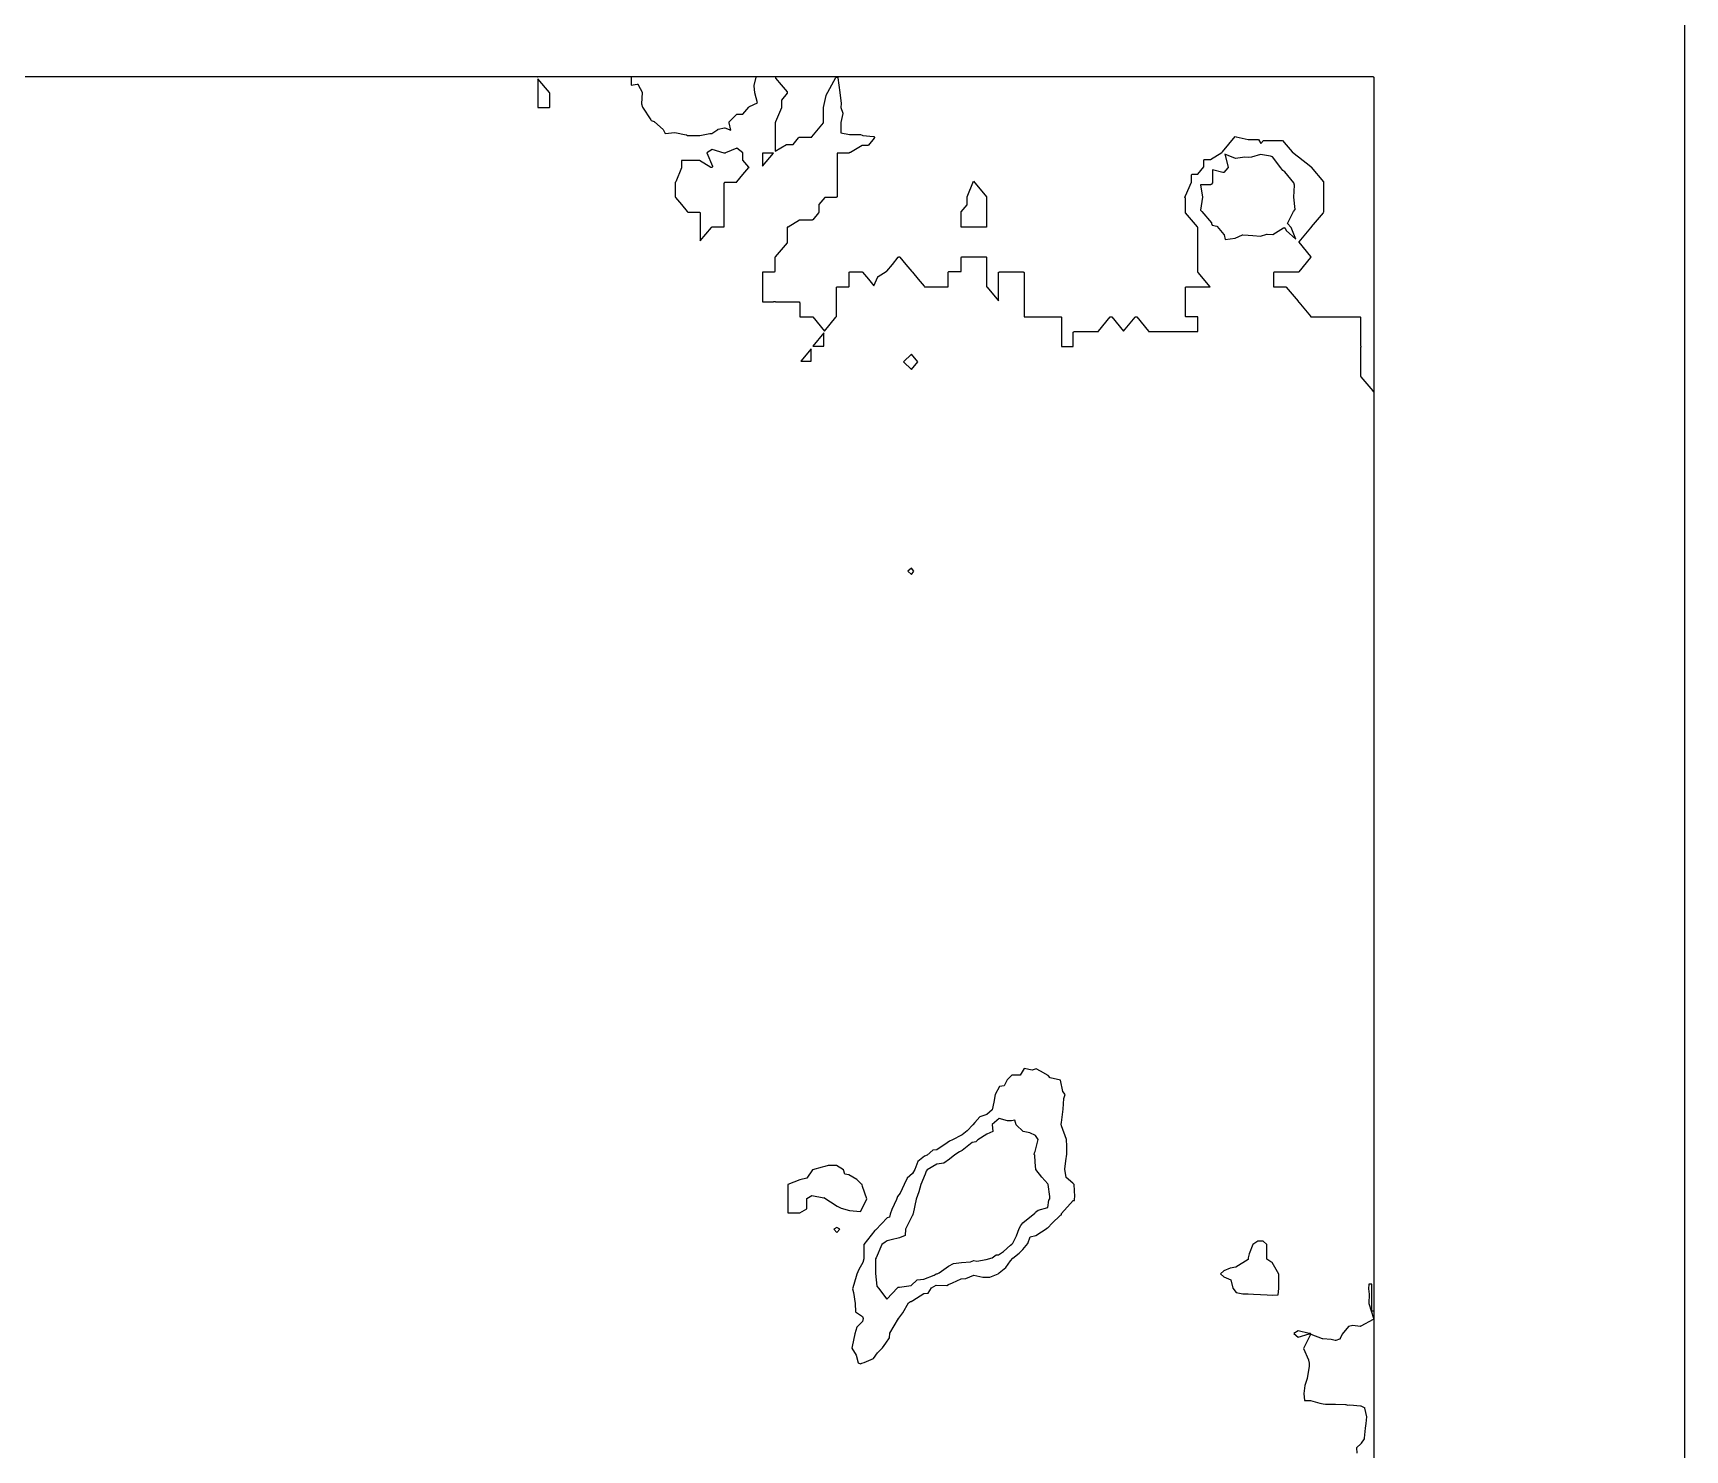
# Model space of a CAD drawing. Header units: millimetres. Extents: x 0 to 500, y 0 to 700.
# Drawn here: x 377.2 to 500, y 481.2 to 586.6 of the extents above; entities that cross this region are included whole.
import ezdxf

# ---------------------------------------------------------------- set-up
doc = ezdxf.new("R2010")
doc.units = ezdxf.units.MM
for name, color, linetype in [('CORTE', 1, 'Continuous'), ('GRABADO', 5, 'Continuous'), ('HOJA', 8, 'Continuous')]:
    doc.layers.add(name, color=color, linetype=linetype)

msp = doc.modelspace()

# ---------------------------------------------------------------- linework, layer by layer
at = {"layer": 'CORTE'}
msp.add_lwpolyline([(376.75, 583.33), (377.37, 583.33), (378.31, 583.33), (379.1, 583.33), (379.73, 583.33), (382.09, 583.33), (383.02, 583.33), (383.67, 583.33), (384.33, 583.33), (384.99, 583.33), (385.66, 583.33), (386.45, 583.33), (387.13, 583.33), (390.33, 583.33), (391.02, 583.33), (395.04, 583.33), (395.66, 583.33), (398.9, 583.33), (399.64, 583.33), (402.07, 583.33), (402.83, 583.33), (404.46, 583.33), (405.22, 583.33), (408.5, 583.33), (409.35, 583.33), (410.14, 583.33), (410.93, 583.33), (412.58, 583.33), (413.38, 583.33), (414.21, 583.33), (415.02, 583.33), (415.86, 583.33), (416.69, 583.33), (424.17, 583.33), (424.78, 583.33), (425.81, 583.33), (426.2, 583.33), (426.2, 583.33), (426.9, 583.33), (428.49, 583.33), (429.82, 583.33), (431.54, 583.33), (433.75, 583.33), (436.99, 583.33), (436.99, 583.33), (437.67, 583.33), (439.33, 583.33), (440.02, 583.33), (441.04, 583.33), (441.04, 583.33), (441.61, 583.33), (442.34, 583.33), (444.22, 583.33), (445.61, 583.33), (447.07, 583.33), (447.42, 583.33), (449.93, 583.33), (450.67, 583.33), (451.61, 583.33), (452.35, 583.33), (458.25, 583.33), (459.17, 583.33), (461.69, 583.33), (462.47, 583.33), (463.37, 583.33), (464.26, 583.33), (465.93, 583.33), (466.81, 583.33), (467.29, 583.33), (467.84, 583.33), (468.74, 583.33), (469.7, 583.33), (470.72, 583.33), (471.78, 583.33), (472.6, 583.33), (473.45, 583.33), (475.12, 583.33), (475.96, 583.33), (476.81, 583.33), (476.82, 583.33), (476.83, 583.32), (476.84, 583.32), (476.85, 583.31), (476.86, 583.3), (476.86, 583.29), (476.87, 583.28), (476.87, 583.26), (476.87, 559.86), (476.87, 558.87), (476.87, 556.88), (476.87, 555.88), (476.87, 518.91), (476.87, 517.94), (476.87, 516.96), (476.87, 515.98), (476.87, 479.78)], dxfattribs=at)
msp.add_lwpolyline([(440.67, 492.43), (441.47, 493.27), (441.53, 493.32), (441.59, 493.33), (441.62, 493.33), (442.49, 493.46), (442.93, 493.86), (443.43, 493.93), (444.21, 494.23), (444.35, 494.32), (444.42, 494.32), (444.56, 494.39), (445.26, 494.88), (445.63, 495.09), (446.22, 495.15), (446.9, 495.22), (447.15, 495.3), (447.36, 495.26), (448.06, 495.38), (448.5, 495.5), (448.8, 495.73), (448.98, 495.74), (449.35, 495.97), (449.88, 496.46), (449.96, 496.52), (450.04, 496.59), (450.32, 497.13), (450.52, 497.69), (450.63, 497.9), (450.8, 498.11), (451.67, 498.83), (451.7, 498.85), (451.72, 498.91), (451.92, 499.04), (452.64, 499.26), (452.73, 499.8), (452.79, 499.9), (452.79, 500.06), (452.67, 500.97), (452.65, 501), (452.19, 501.5), (451.75, 502.08), (451.71, 502.61), (451.67, 503.15), (451.64, 503.2), (451.66, 503.31), (451.71, 503.4), (451.93, 504.31), (451.73, 504.59), (451.3, 504.81), (450.82, 504.89), (450.29, 505.4), (450.19, 505.74), (449.94, 505.7), (449.66, 505.68), (449.02, 505.87), (448.5, 505.41), (448.56, 504.91), (448.11, 504.71), (447.44, 504.27), (447.3, 504.13), (447.17, 504.11), (447.03, 504.07), (446.27, 503.48), (446.07, 503.39), (445.74, 503.16), (445.34, 502.85), (444.91, 502.54), (444.4, 502.47), (443.67, 502.05), (443.6, 501.96), (443.52, 501.73), (443.2, 500.97), (443.06, 500.41), (442.87, 499.86), (442.64, 498.8), (442.62, 498.76), (442.62, 498.69), (442.58, 498.67), (442.06, 497.64), (442.04, 497.16), (441.62, 497), (441, 496.85), (440.7, 496.78), (440.55, 496.68), (440.31, 496.5), (439.89, 495.5), (439.85, 495.42), (439.85, 495.4), (439.85, 494.33), (439.94, 493.4), (440.06, 493.26), (440.67, 492.43)], close=True, dxfattribs=at)
at = {"layer": 'GRABADO'}
msp.add_lwpolyline([(375.29, 583.33), (377.93, 583.33), (378.96, 583.33), (379.69, 583.33), (380.42, 583.33), (381.16, 583.33), (381.91, 583.33), (382.8, 583.33), (383.56, 583.33), (387.13, 583.33), (387.91, 583.33), (392.39, 583.33), (393.09, 583.33), (396.71, 583.33), (397.53, 583.33), (400.26, 583.33), (401.1, 583.33), (402.92, 583.33), (403.78, 583.33), (407.44, 583.33), (408.39, 583.33), (409.27, 583.33), (410.16, 583.33), (411.99, 583.33), (412.89, 583.33), (413.82, 583.33), (414.68, 583.33), (414.68, 583.33), (414.69, 583.33), (414.7, 583.33), (414.72, 583.32), (414.72, 583.32), (414.73, 583.31), (414.74, 583.32), (414.75, 583.32), (414.76, 583.33), (414.78, 583.33), (414.78, 583.33), (415.66, 583.33), (416.59, 583.33), (417.98, 583.33), (418.66, 583.33), (419.82, 583.33), (420.96, 583.33), (421.68, 583.33), (421.68, 582.7), (422.12, 582.76), (422.13, 582.77), (422.15, 582.77), (422.16, 582.76), (422.17, 582.76), (422.18, 582.76), (422.19, 582.75), (422.2, 582.74), (422.2, 582.73), (422.49, 582.17), (422.49, 582.17), (422.49, 582.16), (422.5, 582.15), (422.5, 582.14), (422.44, 581.31), (422.51, 581.06), (423.13, 580.11), (423.17, 580.06), (423.39, 579.99), (423.39, 579.99), (423.4, 579.98), (423.41, 579.98), (424.05, 579.4), (424.05, 579.39), (424.06, 579.39), (424.21, 579.1), (424.92, 579.18), (424.92, 579.18), (424.93, 579.18), (425.77, 579), (425.78, 578.99), (425.86, 578.96), (426.77, 578.96), (427.52, 579.09), (427.67, 579.1), (428.11, 579.41), (428.11, 579.41), (428.12, 579.42), (428.13, 579.42), (428.13, 579.43), (428.14, 579.43), (428.62, 579.51), (428.64, 579.51), (428.65, 579.51), (429.09, 579.36), (428.96, 579.9), (428.95, 579.9), (428.95, 579.93), (428.96, 579.94), (428.96, 579.95), (428.97, 579.96), (428.97, 579.97), (429.5, 580.52), (429.5, 580.52), (429.52, 580.53), (429.53, 580.54), (429.54, 580.54), (429.55, 580.54), (429.99, 580.54), (430.42, 581.06), (430.43, 581.07), (430.44, 581.08), (430.47, 581.1), (430.47, 581.1), (431.06, 581.38), (430.87, 582.13), (430.87, 582.13), (430.83, 582.65), (430.83, 582.65), (430.83, 582.67), (430.97, 583.28), (430.97, 583.28), (430.97, 583.29), (430.98, 583.3), (430.99, 583.31), (430.99, 583.32), (431, 583.32), (431.02, 583.33), (431.03, 583.33), (431.03, 583.33), (431.04, 583.33), (432.39, 583.33), (432.4, 583.22), (432.82, 582.71), (433.27, 582.19), (433.27, 582.17), (433.28, 582.17), (433.28, 582.16), (433.28, 582.15), (433.28, 582.14), (433.28, 582.13), (433.28, 582.12), (433.27, 582.11), (433.27, 582.1), (432.84, 581.59), (432.84, 581.02), (432.84, 581.01), (432.84, 581), (432.4, 579.96), (432.4, 579.95), (432.39, 579.94), (432.38, 579.92), (432.38, 579.92), (432.37, 579.92), (432.38, 579.91), (432.38, 579.9), (432.38, 577.78), (433.22, 578.29), (433.23, 578.29), (433.24, 578.29), (433.25, 578.29), (433.25, 578.29), (433.71, 578.29), (434.12, 578.79), (434.13, 578.8), (434.15, 578.81), (434.16, 578.82), (434.17, 578.82), (435.09, 578.82), (435.09, 578.82), (435.09, 578.83), (435.1, 578.84), (435.1, 578.85), (435.98, 579.9), (435.98, 579.91), (435.98, 579.91), (435.97, 579.92), (435.97, 579.93), (435.97, 581.03), (435.97, 581.04), (436.16, 581.92), (436.16, 581.93), (436.16, 581.94), (436.3, 582.18), (436.9, 583.26), (436.9, 583.27), (436.91, 583.28), (436.92, 583.29), (436.93, 583.29), (436.94, 583.3), (436.95, 583.3), (436.97, 583.3), (436.98, 583.3), (436.99, 583.29), (437, 583.29), (437, 583.29), (437.01, 583.28), (437.02, 583.27), (437.03, 583.26), (437.03, 583.26), (437.03, 583.25), (437.03, 583.25), (437.04, 583.24), (437.18, 582.15), (437.28, 581.33), (437.28, 581.32), (437.25, 581.04), (437.4, 580.62), (437.4, 580.61), (437.4, 580.6), (437.4, 580.59), (437.4, 580.58), (437.26, 579.91), (437.26, 579.14), (437.9, 579.03), (438.7, 579.03), (438.71, 579.03), (438.72, 579.03), (438.84, 578.97), (438.89, 578.96), (439.7, 578.88), (439.7, 578.88), (439.71, 578.88), (439.72, 578.88), (439.73, 578.87), (439.73, 578.87), (439.74, 578.86), (439.75, 578.85), (439.75, 578.85), (439.76, 578.84), (439.76, 578.83), (439.76, 578.82), (439.76, 578.81), (439.76, 578.8), (439.76, 578.79), (439.76, 578.79), (439.76, 578.78), (439.75, 578.77), (439.75, 578.76), (439.75, 578.76), (439.31, 578.24), (439.3, 578.23), (439.29, 578.22), (439.29, 578.22), (439.28, 578.22), (439.26, 578.21), (439.26, 578.21), (439.25, 578.21), (438.84, 578.21), (437.98, 577.7), (437.97, 577.69), (437.96, 577.69), (437.95, 577.68), (437.92, 577.68), (437.92, 577.68), (437.92, 577.68), (437.91, 577.67), (437.9, 577.66), (437.88, 577.66), (437.87, 577.65), (436.98, 577.65), (436.98, 576.58), (436.98, 576.52), (436.98, 574.42), (436.98, 574.41), (436.98, 574.41), (436.98, 574.4), (436.97, 574.38), (436.96, 574.37), (436.95, 574.36), (436.95, 574.36), (436.93, 574.35), (436.92, 574.35), (436.07, 574.35), (436.06, 574.33), (436.06, 574.33), (435.62, 573.81), (435.62, 573.25), (435.62, 573.24), (435.62, 573.23), (435.61, 573.22), (435.61, 573.21), (435.6, 573.2), (435.17, 572.68), (435.17, 572.68), (435.16, 572.67), (435.14, 572.66), (435.14, 572.66), (435.13, 572.65), (435.11, 572.65), (434.2, 572.65), (433.35, 572.14), (433.34, 572.13), (433.32, 572.13), (433.28, 572.13), (433.28, 571.02), (433.28, 571.01), (433.28, 571), (433.27, 570.99), (433.27, 570.98), (432.82, 570.46), (432.39, 569.93), (432.35, 569.89), (432.35, 568.86), (432.35, 568.85), (432.35, 568.84), (432.35, 568.83), (432.34, 568.83), (432.34, 568.82), (432.33, 568.81), (432.32, 568.8), (432.31, 568.8), (432.31, 568.8), (432.3, 568.8), (432.29, 568.79), (431.44, 568.79), (431.43, 568.78), (431.43, 567.75), (431.43, 566.61), (431.44, 566.59), (432.26, 566.59), (432.29, 566.61), (432.3, 566.62), (432.3, 566.62), (432.31, 566.62), (432.33, 566.62), (432.34, 566.62), (432.35, 566.62), (432.36, 566.62), (432.36, 566.62), (432.37, 566.61), (432.4, 566.59), (434.14, 566.59), (434.15, 566.59), (434.17, 566.58), (434.18, 566.58), (434.18, 566.57), (434.19, 566.56), (434.2, 566.55), (434.2, 566.53), (434.21, 566.52), (434.21, 565.5), (434.22, 565.48), (435.11, 565.48), (435.12, 565.48), (435.13, 565.48), (435.15, 565.47), (435.15, 565.47), (435.16, 565.46), (435.17, 565.46), (436.04, 564.41), (436.9, 565.45), (436.93, 565.49), (436.94, 565.5), (436.94, 567.63), (436.94, 567.65), (436.95, 567.66), (436.95, 567.67), (436.96, 567.67), (436.96, 567.68), (436.97, 567.69), (436.98, 567.7), (436.99, 567.7), (436.99, 567.7), (437, 567.7), (437.01, 567.7), (437.85, 567.7), (437.87, 567.72), (437.87, 568.74), (437.87, 568.75), (437.87, 568.76), (437.87, 568.77), (437.88, 568.78), (437.88, 568.78), (437.89, 568.79), (437.9, 568.8), (437.91, 568.81), (437.91, 568.81), (437.92, 568.81), (437.93, 568.82), (438.82, 568.82), (438.84, 568.81), (438.84, 568.81), (438.85, 568.81), (438.86, 568.8), (438.87, 568.8), (439.31, 568.26), (439.72, 567.77), (440, 568.44), (440, 568.45), (440.01, 568.46), (440.02, 568.47), (440.03, 568.47), (440.63, 568.84), (440.67, 568.86), (441.1, 569.37), (441.53, 569.9), (441.54, 569.9), (441.55, 569.92), (441.56, 569.92), (441.56, 569.92), (441.57, 569.92), (441.59, 569.93), (441.6, 569.93), (441.61, 569.92), (441.62, 569.92), (441.63, 569.92), (441.64, 569.91), (441.65, 569.91), (442.09, 569.37), (442.53, 568.85), (442.58, 568.79), (443.01, 568.26), (443.45, 567.74), (443.48, 567.7), (444.33, 567.7), (444.33, 567.7), (444.34, 567.7), (444.35, 567.7), (444.36, 567.7), (444.37, 567.69), (444.37, 567.68), (444.38, 567.69), (444.39, 567.69), (444.4, 567.7), (444.41, 567.7), (444.41, 567.7), (444.42, 567.7), (445.25, 567.7), (445.25, 567.71), (445.25, 568.77), (445.25, 568.78), (445.25, 568.79), (445.26, 568.81), (445.26, 568.81), (445.26, 568.81), (445.27, 568.82), (445.27, 568.82), (445.28, 568.83), (445.29, 568.84), (445.29, 568.84), (445.3, 568.84), (445.31, 568.85), (445.32, 568.85), (446.2, 568.85), (446.2, 569.85), (446.2, 569.86), (446.2, 569.87), (446.21, 569.88), (446.21, 569.89), (446.22, 569.89), (446.22, 569.91), (446.24, 569.92), (446.24, 569.92), (446.25, 569.92), (446.26, 569.92), (446.27, 569.93), (448.03, 569.93), (448.05, 569.92), (448.06, 569.92), (448.06, 569.92), (448.07, 569.92), (448.08, 569.91), (448.09, 569.89), (448.09, 569.89), (448.1, 569.88), (448.1, 569.86), (448.1, 568.8), (448.1, 567.75), (448.1, 567.7), (448.11, 567.7), (448.12, 567.69), (448.12, 567.69), (448.13, 567.68), (448.98, 566.66), (448.98, 567.69), (448.98, 568.74), (448.98, 568.75), (448.98, 568.76), (448.99, 568.78), (448.99, 568.78), (449, 568.79), (449.02, 568.8), (449.02, 568.81), (449.03, 568.81), (449.03, 568.81), (449.05, 568.82), (450.82, 568.82), (450.83, 568.81), (450.83, 568.81), (450.84, 568.81), (450.85, 568.8), (450.86, 568.79), (450.87, 568.78), (450.87, 568.78), (450.88, 568.76), (450.88, 568.75), (450.88, 568.74), (450.88, 567.69), (450.88, 565.5), (450.89, 565.48), (453.59, 565.48), (453.61, 565.48), (453.62, 565.47), (453.63, 565.46), (453.64, 565.46), (453.65, 565.45), (453.65, 565.43), (453.66, 565.42), (453.66, 565.41), (453.66, 564.36), (453.66, 563.31), (453.66, 563.26), (454.53, 563.26), (454.54, 563.27), (454.54, 564.3), (454.54, 564.31), (454.54, 564.32), (454.55, 564.32), (454.55, 564.33), (454.56, 564.34), (454.56, 564.35), (454.57, 564.35), (454.57, 564.36), (454.58, 564.36), (454.6, 564.37), (454.61, 564.37), (456.39, 564.37), (456.39, 564.37), (456.4, 564.38), (456.41, 564.4), (457.29, 565.46), (457.29, 565.46), (457.3, 565.47), (457.3, 565.47), (457.32, 565.48), (457.33, 565.48), (457.34, 565.48), (457.35, 565.48), (457.35, 565.48), (457.36, 565.48), (457.38, 565.47), (457.39, 565.47), (457.39, 565.46), (457.4, 565.46), (458.27, 564.41), (459.14, 565.45), (459.14, 565.46), (459.16, 565.47), (459.17, 565.48), (459.18, 565.48), (459.19, 565.48), (459.2, 565.48), (459.2, 565.48), (459.22, 565.48), (459.23, 565.47), (459.24, 565.47), (459.25, 565.46), (460.13, 564.4), (460.13, 564.39), (460.14, 564.38), (460.14, 564.37), (463.8, 564.37), (463.8, 564.42), (463.8, 565.44), (463.79, 565.46), (462.95, 565.46), (462.93, 565.46), (462.92, 565.46), (462.91, 565.47), (462.91, 565.47), (462.9, 565.48), (462.89, 565.49), (462.89, 565.49), (462.89, 565.5), (462.88, 565.5), (462.88, 565.51), (462.88, 565.52), (462.88, 565.53), (462.88, 566.58), (462.88, 567.63), (462.88, 567.64), (462.88, 567.65), (462.88, 567.66), (462.89, 567.67), (462.89, 567.67), (462.9, 567.68), (462.9, 567.69), (462.91, 567.69), (462.92, 567.7), (462.94, 567.7), (462.95, 567.7), (464.7, 567.7), (463.82, 568.76), (463.81, 568.77), (463.81, 568.78), (463.8, 568.79), (463.8, 568.8), (463.8, 568.87), (463.8, 569.92), (463.8, 570.96), (463.8, 572.11), (463.77, 572.15), (463.33, 572.68), (462.89, 573.21), (462.89, 573.21), (462.88, 573.22), (462.88, 573.23), (462.88, 573.24), (462.88, 573.25), (462.88, 574.28), (462.85, 574.33), (462.85, 574.34), (462.84, 574.35), (462.84, 574.36), (462.84, 574.37), (462.84, 574.38), (462.85, 574.38), (462.85, 574.39), (462.89, 574.46), (463.32, 575.49), (463.32, 576), (463.32, 576), (463.32, 576.02), (463.32, 576.03), (463.34, 576.05), (463.35, 576.06), (463.36, 576.06), (463.37, 576.07), (463.38, 576.07), (463.79, 576.07), (464.24, 576.61), (464.24, 577.11), (464.24, 577.12), (464.24, 577.12), (464.25, 577.13), (464.25, 577.14), (464.26, 577.15), (464.27, 577.16), (464.28, 577.17), (464.29, 577.18), (464.3, 577.18), (464.3, 577.18), (464.31, 577.18), (464.31, 577.18), (464.73, 577.18), (465.58, 577.69), (465.62, 577.73), (466.58, 578.89), (466.64, 578.86), (467.54, 578.65), (468.31, 578.65), (468.47, 578.35), (468.67, 578.59), (470.1, 578.59), (470.37, 578.27), (470.8, 577.75), (471.09, 577.52), (471.28, 577.36), (472.19, 576.64), (472.21, 576.62), (472.22, 576.6), (473.14, 575.5), (473.14, 573.25), (473.1, 573.2), (472.23, 572.16), (472.21, 572.11), (472.16, 572.08), (471.29, 571.04), (471.29, 571.04), (471.3, 571.02), (471.29, 571.01), (472.17, 569.96), (472.17, 569.96), (472.18, 569.95), (472.18, 569.94), (472.19, 569.92), (472.19, 569.91), (472.18, 569.89), (472.18, 569.88), (472.17, 569.87), (471.3, 568.82), (471.29, 568.81), (471.28, 568.8), (471.27, 568.8), (471.26, 568.8), (471.25, 568.79), (469.46, 568.79), (469.42, 568.77), (469.42, 568.77), (469.41, 568.76), (469.41, 568.74), (469.41, 567.72), (469.42, 567.7), (470.32, 567.7), (470.33, 567.7), (470.33, 567.7), (470.34, 567.7), (470.35, 567.69), (470.36, 567.69), (470.37, 567.68), (471.24, 566.63), (471.24, 566.63), (471.26, 566.61), (471.26, 566.59), (471.26, 566.59), (471.26, 566.59), (471.28, 566.58), (471.28, 566.58), (471.29, 566.57), (472.17, 565.52), (472.17, 565.51), (472.18, 565.51), (472.18, 565.49), (472.19, 565.48), (475.82, 565.48), (475.84, 565.48), (475.86, 565.47), (475.86, 565.47), (475.87, 565.46), (475.88, 565.45), (475.88, 565.45), (475.88, 565.44), (475.89, 565.43), (475.89, 565.42), (475.89, 565.42), (475.89, 565.41), (475.89, 563.32), (475.91, 563.28), (475.92, 563.27), (475.92, 563.26), (475.92, 563.25), (475.92, 563.24), (475.92, 563.24), (475.92, 563.23), (475.89, 563.17), (475.89, 561.08), (475.89, 561.03), (475.89, 561.03), (475.9, 561.03), (475.91, 561.02), (475.92, 561.02), (476.8, 559.96), (476.8, 559.96), (476.81, 559.95), (476.81, 559.94), (476.82, 559.93), (476.82, 559.92), (476.82, 559.92), (476.82, 559.92), (476.82, 559.92), (476.83, 559.91), (476.84, 559.91), (476.85, 559.9), (476.86, 559.89), (476.87, 559.87), (476.87, 559.86), (476.87, 559.85), (476.87, 519.71), (476.87, 518.62), (476.87, 517.54), (476.87, 516.43), (476.87, 491.55), (476.72, 491.55), (476.72, 493.56), (476.51, 493.56), (476.48, 493.21), (476.53, 492.81), (476.53, 492.8), (476.51, 492.11), (476.86, 491.01), (476.86, 491.01), (476.87, 491.01), (476.87, 491), (476.87, 490.98), (476.87, 490.98), (476.86, 490.97), (476.86, 490.96), (476.86, 490.95), (476.85, 490.94), (476.84, 490.93), (476.83, 490.93), (475.9, 490.42), (475.9, 490.42), (475.88, 490.42), (475.87, 490.41), (475.86, 490.41), (475.31, 490.48), (474.99, 490.39), (474.52, 489.84), (474.38, 489.5), (474.37, 489.5), (474.37, 489.49), (474.36, 489.47), (474.35, 489.47), (474.34, 489.46), (474.33, 489.46), (474.04, 489.36), (474.03, 489.35), (474.02, 489.35), (474.01, 489.35), (474, 489.35), (474, 489.35), (473.7, 489.44), (473.08, 489.48), (473.07, 489.48), (473.07, 489.49), (472.23, 489.81), (472.23, 489.81), (472.22, 489.82), (472.21, 489.83), (472.2, 489.84), (472.19, 489.85), (472.19, 489.85), (472.18, 489.89), (472.17, 489.89), (472.1, 489.88), (472.09, 489.88), (472.08, 489.88), (471.25, 490.09), (470.94, 489.87), (471.25, 489.61), (472.06, 489.85), (472.07, 489.85), (472.08, 489.85), (472.09, 489.85), (472.1, 489.85), (472.11, 489.85), (472.12, 489.84), (472.12, 489.84), (472.14, 489.83), (472.14, 489.82), (472.15, 489.82), (472.16, 489.8), (472.16, 489.78), (472.16, 489.77), (472.15, 489.75), (472.15, 489.75), (471.66, 488.76), (472.03, 487.92), (472.03, 487.91), (472.07, 487.67), (472.07, 487.66), (472.07, 487.45), (472.07, 487.44), (471.93, 486.53), (471.93, 486.53), (471.74, 486.01), (471.67, 485.43), (471.73, 484.91), (472.17, 484.91), (472.18, 484.91), (472.86, 484.69), (473.1, 484.64), (473.28, 484.62), (474.02, 484.62), (474.78, 484.59), (474.79, 484.59), (474.95, 484.56), (475.09, 484.58), (475.1, 484.58), (475.88, 484.51), (475.89, 484.51), (475.9, 484.51), (475.9, 484.5), (476.15, 484.39), (476.16, 484.38), (476.17, 484.38), (476.17, 484.37), (476.18, 484.36), (476.18, 484.35), (476.19, 484.34), (476.34, 483.69), (476.34, 483.68), (476.29, 483.2), (476.23, 482.85), (476.16, 482.09), (476.16, 482.08), (476.16, 482.08), (476.15, 482.07), (476.15, 482.06), (476.15, 482.06), (475.93, 481.72), (475.93, 481.71), (475.6, 481.37), (475.61, 480.98)], dxfattribs=at)
for points in [[(415.62, 581.04), (415.63, 581.06), (415.63, 582.12), (415.62, 582.13), (415.6, 582.16), (414.75, 583.17), (414.75, 581.04), (414.75, 581.04), (414.76, 581.04), (414.77, 581.04), (415.62, 581.04)], [(429.97, 577.15), (429.97, 577.16), (429.97, 577.17), (429.97, 577.66), (429.54, 578), (428.68, 577.66), (428.66, 577.65), (428.66, 577.64), (428.65, 577.64), (428.64, 577.64), (428.63, 577.64), (428.61, 577.64), (428.61, 577.64), (428.59, 577.65), (427.71, 577.91), (427.3, 577.67), (427.72, 576.68), (427.72, 576.67), (427.72, 576.66), (427.72, 576.65), (427.72, 576.64), (427.72, 576.63), (427.72, 576.63), (427.72, 576.62), (427.71, 576.61), (427.7, 576.6), (427.7, 576.59), (427.69, 576.59), (427.68, 576.58), (427.66, 576.57), (427.65, 576.57), (427.64, 576.57), (427.63, 576.57), (427.62, 576.58), (427.61, 576.58), (426.75, 577.1), (425.43, 577.1), (425.43, 576.58), (425.43, 576.57), (425.43, 576.56), (424.99, 575.5), (424.99, 575.5), (424.98, 575.49), (424.97, 575.48), (424.97, 575.48), (424.94, 575.45), (424.94, 574.39), (424.98, 574.35), (425.41, 573.82), (425.85, 573.3), (425.88, 573.26), (426.73, 573.26), (426.74, 573.26), (426.75, 573.26), (426.77, 573.24), (426.78, 573.23), (426.79, 573.22), (426.79, 573.21), (426.79, 573.2), (426.8, 573.19), (426.8, 571.11), (427.64, 572.12), (427.64, 572.13), (427.66, 572.14), (427.66, 572.14), (427.67, 572.14), (427.68, 572.15), (427.69, 572.15), (428.58, 572.15), (428.58, 572.15), (428.58, 573.22), (428.58, 573.23), (428.58, 573.24), (428.58, 573.25), (428.59, 573.26), (428.59, 573.26), (428.6, 573.28), (428.6, 575.42), (428.6, 575.42), (428.61, 575.43), (428.61, 575.44), (428.61, 575.45), (428.62, 575.46), (428.62, 575.46), (428.63, 575.47), (428.64, 575.48), (428.66, 575.48), (428.67, 575.49), (429.52, 575.49), (429.53, 575.5), (429.53, 575.5), (429.98, 576.04), (430.42, 576.57), (430.42, 576.58), (430.43, 576.58), (430.44, 576.58), (430.43, 576.59), (430.43, 576.59), (429.98, 577.13), (429.98, 577.14), (429.97, 577.15)], [(431.43, 576.67), (432.25, 577.65), (431.43, 577.65), (431.43, 576.67)], [(466.04, 576.59), (466.04, 576.58), (466.04, 576.57), (466.04, 576.55), (466.03, 576.54), (465.73, 576.21), (465.73, 576.21), (465.72, 576.2), (465.71, 576.2), (465.71, 576.19), (465.7, 576.19), (465.68, 576.19), (465.66, 576.19), (464.89, 576.41), (464.89, 575.47), (464.89, 575.47), (464.89, 575.46), (464.89, 575.46), (464.89, 575.44), (464.88, 575.43), (464.82, 575.33), (464.81, 575.32), (464.8, 575.31), (464.79, 575.31), (464.78, 575.3), (464.77, 575.3), (464.76, 575.29), (464, 575.29), (464.13, 574.37), (464.13, 574.36), (463.99, 573.39), (464.09, 573.31), (464.1, 573.3), (464.81, 572.45), (464.82, 572.44), (464.82, 572.42), (464.87, 572.28), (465.2, 572.21), (465.21, 572.21), (465.23, 572.2), (465.23, 572.2), (465.24, 572.19), (465.24, 572.19), (465.73, 571.6), (465.74, 571.6), (465.75, 571.58), (465.75, 571.57), (465.83, 571.23), (466.58, 571.32), (467.11, 571.57), (467.12, 571.57), (467.13, 571.57), (467.14, 571.57), (467.54, 571.54), (467.88, 571.51), (468.45, 571.47), (468.93, 571.62), (468.94, 571.62), (468.94, 571.62), (468.95, 571.62), (469.37, 571.6), (470.17, 572.08), (470.18, 572.09), (470.2, 572.09), (470.21, 572.1), (470.22, 572.1), (470.23, 572.09), (470.25, 572.08), (470.26, 572.08), (470.28, 572.06), (470.37, 571.89), (471.09, 571.24), (470.74, 572.1), (470.47, 572.42), (470.9, 573.29), (471.02, 573.44), (470.94, 574.36), (470.98, 575.25), (470.94, 575.44), (470.26, 576.25), (470.11, 576.35), (469.97, 576.54), (469.34, 577.36), (469.19, 577.41), (468.46, 577.54), (467.78, 577.35), (467.54, 577.31), (467.29, 577.33), (466.6, 577.23), (465.79, 577.57), (466.04, 576.6), (466.04, 576.59)], [(448.1, 574.39), (448.1, 572.13), (446.2, 572.13), (446.2, 573.28), (446.64, 573.8), (446.64, 574.38), (447.13, 575.55), (448.1, 574.39)], [(436.01, 563.29), (436.01, 564.28), (435.19, 563.29), (436.01, 563.29)], [(435.06, 562.18), (435.06, 563.1), (434.29, 562.18), (435.06, 562.18)], [(442.99, 562.13), (442.51, 562.7), (441.92, 562.13), (442.51, 561.56), (442.99, 562.13)], [(442.68, 546.57), (442.51, 546.78), (442.23, 546.57), (442.51, 546.31), (442.68, 546.57)], [(439.99, 488.44), (440.37, 488.82), (440.61, 489.15), (440.87, 489.57), (440.91, 489.9), (441.55, 490.99), (441.57, 491), (441.57, 491.02), (441.86, 491.42), (442.28, 492.15), (442.43, 492.25), (442.5, 492.26), (442.62, 492.33), (443.42, 492.86), (443.75, 492.88), (444, 493.27), (444.35, 493.48), (445.14, 493.45), (445.27, 493.52), (445.57, 493.65), (446.21, 493.95), (446.55, 493.98), (447.15, 494.23), (447.81, 494.07), (448.34, 494.07), (448.96, 494.32), (449.02, 494.38), (449.53, 494.8), (449.87, 495.28), (450.05, 495.49), (450.51, 495.85), (450.8, 496.13), (451.15, 496.58), (451.34, 497.08), (451.75, 497.17), (452.6, 497.71), (452.63, 497.77), (452.68, 497.77), (452.95, 498.06), (453.6, 498.68), (453.66, 498.71), (453.67, 498.8), (454.53, 499.78), (454.64, 499.77), (454.64, 499.88), (454.65, 500.07), (454.6, 500.97), (454.51, 501.07), (454, 501.47), (453.91, 502.1), (453.98, 502.73), (454.05, 503.22), (454.07, 503.82), (454.03, 504.31), (453.65, 505.31), (453.63, 505.44), (453.65, 505.56), (453.78, 506.56), (453.83, 507.36), (453.93, 507.65), (453.76, 507.87), (453.58, 508.72), (452.82, 508.89), (452.66, 509.06), (452.11, 509.39), (451.78, 509.56), (451.49, 509.45), (450.89, 509.59), (450.59, 509.08), (449.96, 509.08), (449.62, 508.73), (449.4, 508.3), (449.05, 508.24), (448.72, 507.64), (448.63, 507.08), (448.51, 506.51), (448.12, 506.16), (447.6, 506), (447.21, 505.58), (447.06, 505.39), (446.65, 504.94), (446.27, 504.64), (445.51, 504.26), (445.39, 504.2), (445.34, 504.17), (445.16, 504.05), (444.4, 503.53), (444.09, 503.52), (443.67, 503.15), (443.49, 503.07), (442.99, 502.68), (442.75, 502.07), (442.58, 501.78), (442.18, 501.43), (441.98, 500.96), (441.66, 500.32), (441.47, 500.07), (441.4, 499.85), (441.04, 499.11), (440.92, 498.75), (440.89, 498.53), (440.71, 498.47), (439.86, 497.6), (439.81, 497.57), (439.79, 497.55), (438.97, 496.51), (438.96, 496.46), (438.96, 495.43), (438.89, 495.17), (438.6, 494.63), (438.45, 494.3), (438.23, 493.52), (438.13, 493.21), (438.21, 492.93), (438.32, 492.11), (438.35, 491.5), (438.88, 491.15), (438.93, 490.99), (438.88, 490.78), (438.46, 490.35), (438.3, 489.86), (438.11, 488.92), (438.07, 488.78), (438.39, 488.28), (438.55, 487.71), (438.73, 487.63), (438.78, 487.64), (438.82, 487.67), (438.99, 487.73), (439.69, 488.01), (439.99, 488.44)], [(435.1, 500.14), (435.99, 499.96), (436, 499.99), (437, 499.34), (437.29, 499.21), (437.9, 499.02), (438.72, 498.94), (438.76, 498.97), (439.2, 499.89), (438.88, 500.8), (438.85, 500.95), (438.8, 500.99), (438.76, 501.04), (438.44, 501.33), (437.86, 501.67), (437.57, 501.73), (437.47, 502.06), (436.94, 502.37), (436.33, 502.37), (436.06, 502.3), (435.88, 502.25), (435.15, 502.04), (434.73, 501.44), (434.21, 501.3), (433.33, 500.95), (433.33, 498.84), (434.18, 498.84), (434.21, 498.84), (434.74, 499.16), (434.74, 499.93), (435.1, 500.14)], [(437.18, 497.64), (436.96, 497.77), (436.75, 497.64), (436.96, 497.38), (437.18, 497.64)], [(469.33, 495.16), (469.21, 495.21), (468.92, 495.4), (468.92, 496.51), (468.65, 496.74), (468.46, 496.75), (468.26, 496.74), (467.89, 496.5), (467.6, 495.81), (467.54, 495.51), (467.53, 495.39), (466.63, 494.81), (466.21, 494.75), (465.72, 494.54), (465.49, 494.32), (465.72, 494.09), (466.24, 493.86), (466.39, 493.25), (466.65, 492.94), (467.15, 492.82), (467.53, 492.82), (467.94, 492.8), (468.46, 492.78), (468.94, 492.75), (469.38, 492.73), (469.76, 492.75), (469.82, 493.22), (469.82, 493.82), (469.82, 494.3), (469.33, 495.16)]]:
    msp.add_lwpolyline(points, close=True, dxfattribs=at)
at = {"layer": 'HOJA'}
msp.add_lwpolyline([(0, 0), (500, 0), (500, 700), (0, 700)], close=True, dxfattribs=at)

doc.saveas('drawing.dxf')
